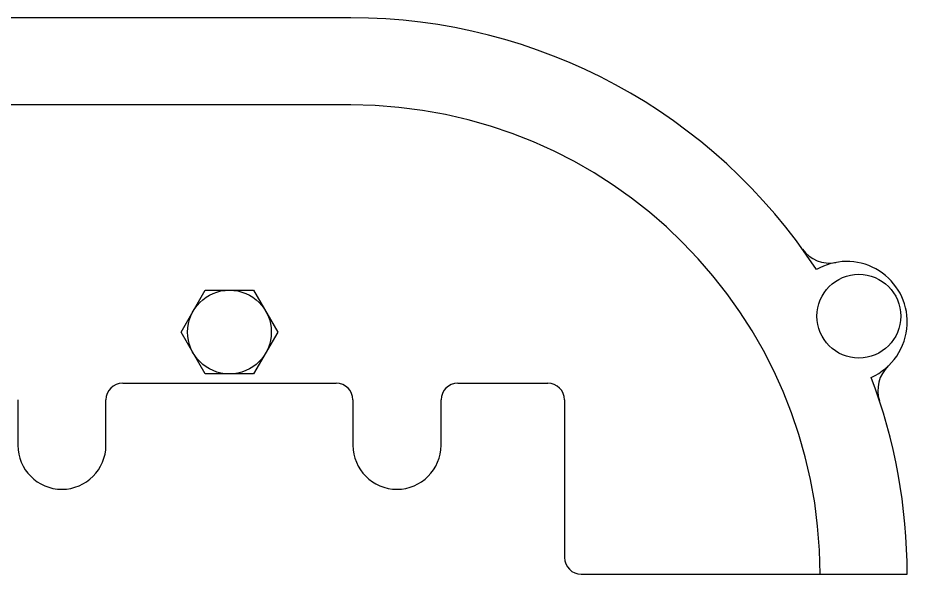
# Model space of a CAD drawing. Header units: millimetres. Extents: x -64 to 93, y 51 to 179.
# Drawn here: x 39.9 to 93, y 104.1 to 137.3 of the extents above; entities that cross this region are included whole.
import ezdxf

# ---------------------------------------------------------------- set-up
doc = ezdxf.new("R2010")
doc.units = ezdxf.units.MM

msp = doc.modelspace()

# ---------------------------------------------------------------- linework, layer by layer
at = {"color": 7, "linetype": 'Continuous', "lineweight": 25}
for p, q in [((59.79, 137.336), (19.937, 137.336)), ((59.79, 132.136), (-57.636, 132.136)), ((49.653, 118.586), (51.096, 121.086)), ((51.096, 121.086), (53.983, 121.086)), ((53.983, 121.086), (55.426, 118.586)), ((92.99, 119.024), (92.99, 119.345)), ((51.096, 116.086), (49.653, 118.586)), ((55.426, 118.586), (53.983, 116.086)), ((53.983, 116.086), (51.096, 116.086)), ((46.17, 115.536), (58.91, 115.536)), ((66.17, 115.536), (71.54, 115.536)), ((39.91, 114.536), (39.91, 111.836)), ((45.17, 111.836), (45.17, 114.536)), ((59.91, 114.536), (59.91, 111.836)), ((65.17, 111.836), (65.17, 114.536)), ((72.54, 114.536), (72.54, 105.136)), ((73.54, 104.136), (92.99, 104.136))]:
    msp.add_line(p, q, dxfattribs=at)
for centre in [(90.105, 119.532), (52.54, 118.586)]:
    msp.add_circle(centre, 2.5, dxfattribs=at)
for centre, radius, start, end in [((59.79, 104.136), 33.2, 33.1868, 90), ((59.79, 104.136), 28, 360, 90), ((88.358, 124.7), 2, 215.747, 280.5287), ((89.383, 119.185), 3.61, 2.5433, 120.0702), ((89.383, 119.185), 3.61, 293.8372, 357.4567), ((93.236, 115.107), 2, 133.3786, 198.1604), ((59.79, 104.136), 33.2, 360, 20.7206), ((46.17, 114.536), 1, 90, 180), ((58.91, 114.536), 1, 0, 90), ((66.17, 114.536), 1, 90, 180), ((71.54, 114.536), 1, 0, 90), ((42.54, 111.836), 2.63, 180, 0), ((62.54, 111.836), 2.63, 180, 0), ((73.54, 105.136), 1, 180, 270)]:
    msp.add_arc(centre, radius, start, end, dxfattribs=at)

doc.saveas('drawing.dxf')
